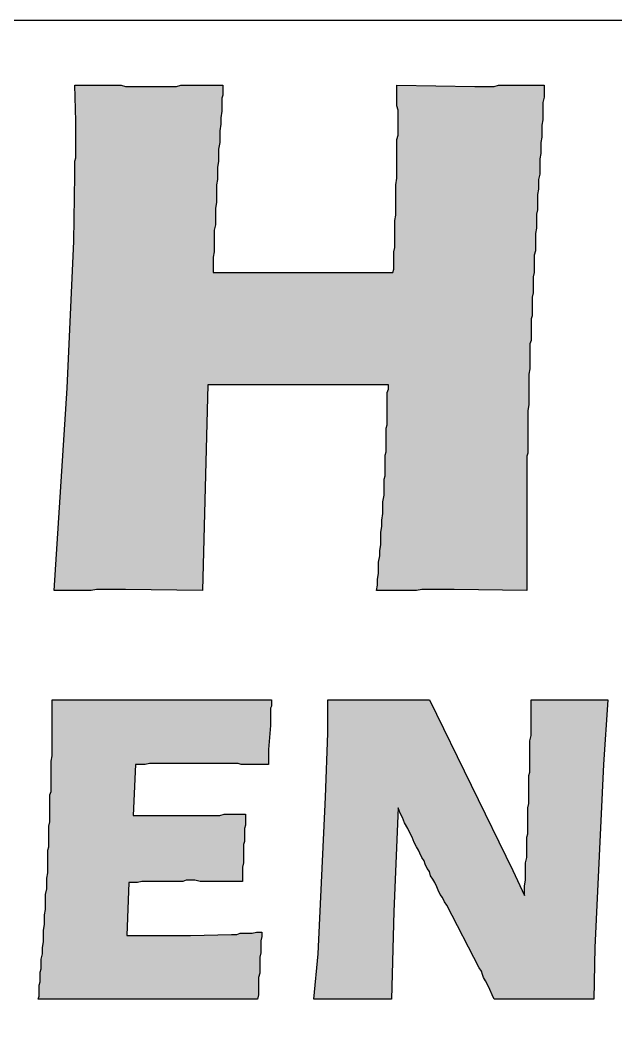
# Model space of a CAD drawing. Extents: x 0 to 1.88, y -0.88 to 0.
# Drawn here: x 0.354 to 0.6412, y -0.4836 to 0 of the extents above; entities that cross this region are included whole.
import ezdxf

# ---------------------------------------------------------------- set-up
doc = ezdxf.new("R2010")
doc.units = 0
doc.header["$LTSCALE"] = 10
doc.header["$MEASUREMENT"] = 0
doc.layers.add('BDR-18', color=1, linetype='Continuous')

msp = doc.modelspace()

# ---------------------------------------------------------------- hatches: boundary and pattern name
at = {"layer": 'BDR-18', "linetype": 'ByBlock'}
h = msp.add_hatch(color=256, dxfattribs=at)
h.dxf.hatch_style = 1
h.paths.add_polyline_path([(0.3705, -0.27475), (0.37676, -0.17732), (0.37988, -0.10646), (0.3804, -0.07467), (0.3804, -0.07311), (0.3804, -0.07155), (0.3804, -0.06998), (0.3804, -0.0679), (0.38092, -0.06634), (0.38092, -0.06477), (0.38092, -0.06321), (0.38092, -0.06165), (0.38092, -0.05956), (0.38092, -0.058), (0.38092, -0.05644), (0.38092, -0.05487), (0.38092, -0.05331), (0.38092, -0.05175), (0.38092, -0.05018), (0.38092, -0.04862), (0.3804, -0.03143), (0.38197, -0.03143), (0.38353, -0.03143), (0.38666, -0.03143), (0.38978, -0.03143), (0.39239, -0.03143), (0.39499, -0.03143), (0.3976, -0.03143), (0.4002, -0.03143), (0.40281, -0.03143), (0.40489, -0.03195), (0.40698, -0.03195), (0.40906, -0.03195), (0.41114, -0.03195), (0.41323, -0.03195), (0.41479, -0.03195), (0.41635, -0.03195), (0.41792, -0.03195), (0.42104, -0.03195), (0.42209, -0.03195), (0.42417, -0.03195), (0.42573, -0.03195), (0.4273, -0.03195), (0.42938, -0.03195), (0.43147, -0.03143), (0.43355, -0.03143), (0.43615, -0.03143), (0.43824, -0.03143), (0.44084, -0.03143), (0.44345, -0.03143), (0.44605, -0.03143), (0.44918, -0.03143), (0.45179, -0.03143), (0.45179, -0.03299), (0.45179, -0.03455), (0.45179, -0.03611), (0.45126, -0.03768), (0.45126, -0.03924), (0.45126, -0.0408), (0.45126, -0.04237), (0.45126, -0.04393), (0.45074, -0.04706), (0.45074, -0.05018), (0.45022, -0.05331), (0.45022, -0.05644), (0.45022, -0.05904), (0.4497, -0.06217), (0.4497, -0.06529), (0.4497, -0.0679), (0.44918, -0.07102), (0.44918, -0.07415), (0.44918, -0.07676), (0.44866, -0.07936), (0.44866, -0.08249), (0.44866, -0.08509), (0.44866, -0.0877), (0.44814, -0.09082), (0.44814, -0.09343), (0.44814, -0.09603), (0.44814, -0.09864), (0.44762, -0.10124), (0.44762, -0.10385), (0.44762, -0.10646), (0.44762, -0.10906), (0.44762, -0.11167), (0.4471, -0.11427), (0.4471, -0.11688), (0.4471, -0.11948), (0.4471, -0.12157), (0.53359, -0.12157), (0.53411, -0.12), (0.53411, -0.11792), (0.53411, -0.11583), (0.53411, -0.11375), (0.53411, -0.11167), (0.53463, -0.10958), (0.53463, -0.10698), (0.53463, -0.10437), (0.53463, -0.10229), (0.53463, -0.09968), (0.53463, -0.09656), (0.53515, -0.09395), (0.53515, -0.09135), (0.53515, -0.08822), (0.53515, -0.08509), (0.53515, -0.08353), (0.53515, -0.08249), (0.53515, -0.08092), (0.53515, -0.07936), (0.53567, -0.07623), (0.53567, -0.07363), (0.53567, -0.07102), (0.53567, -0.06842), (0.53567, -0.06581), (0.53567, -0.06321), (0.53567, -0.06112), (0.53567, -0.05904), (0.53567, -0.05748), (0.53619, -0.05539), (0.53619, -0.05383), (0.53619, -0.05227), (0.53619, -0.0507), (0.53619, -0.0481), (0.53619, -0.04706), (0.53619, -0.04549), (0.53619, -0.04341), (0.53567, -0.04132), (0.53567, -0.03924), (0.53567, -0.03716), (0.53567, -0.03403), (0.53567, -0.03143), (0.57319, -0.03195), (0.57527, -0.03195), (0.57632, -0.03195), (0.57788, -0.03195), (0.57892, -0.03195), (0.581, -0.03195), (0.58257, -0.03195), (0.58465, -0.03143), (0.58674, -0.03143), (0.58934, -0.03143), (0.59195, -0.03143), (0.59455, -0.03143), (0.59716, -0.03143), (0.59872, -0.03143), (0.60028, -0.03143), (0.60185, -0.03143), (0.60341, -0.03143), (0.60497, -0.03143), (0.60654, -0.03143), (0.60654, -0.03403), (0.60654, -0.03716), (0.60601, -0.03976), (0.60601, -0.04289), (0.60601, -0.04549), (0.60601, -0.0481), (0.60549, -0.0507), (0.60549, -0.05383), (0.60549, -0.05644), (0.60497, -0.05904), (0.60497, -0.06165), (0.60497, -0.06425), (0.60445, -0.06686), (0.60445, -0.06946), (0.60445, -0.07155), (0.60445, -0.07415), (0.60393, -0.07676), (0.60393, -0.07936), (0.60393, -0.08145), (0.60341, -0.08405), (0.60341, -0.08666), (0.60341, -0.08874), (0.60341, -0.09135), (0.60289, -0.09343), (0.60289, -0.09603), (0.60289, -0.09812), (0.60289, -0.1002), (0.60237, -0.10281), (0.60237, -0.10489), (0.60237, -0.10698), (0.60237, -0.10906), (0.60237, -0.11114), (0.60185, -0.11323), (0.60185, -0.11531), (0.60185, -0.1174), (0.60185, -0.11948), (0.60185, -0.12157), (0.60133, -0.12365), (0.60133, -0.12573), (0.60133, -0.12782), (0.60133, -0.12938), (0.60133, -0.13147), (0.6008, -0.13355), (0.6008, -0.13511), (0.6008, -0.1372), (0.6008, -0.13876), (0.6008, -0.14084), (0.6008, -0.14241), (0.60028, -0.14397), (0.60028, -0.14605), (0.60028, -0.14762), (0.60028, -0.14918), (0.60028, -0.15074), (0.60028, -0.15283), (0.60028, -0.15439), (0.59976, -0.15595), (0.59976, -0.15752), (0.59976, -0.15908), (0.59976, -0.16169), (0.59976, -0.16481), (0.59976, -0.16794), (0.59924, -0.17054), (0.59924, -0.17315), (0.59924, -0.17628), (0.59924, -0.17888), (0.59924, -0.18201), (0.59924, -0.18513), (0.59872, -0.18826), (0.59872, -0.19086), (0.59872, -0.19399), (0.59872, -0.19555), (0.59872, -0.19712), (0.59872, -0.19868), (0.59872, -0.20024), (0.59872, -0.20181), (0.59872, -0.20389), (0.59872, -0.20545), (0.59872, -0.20702), (0.59872, -0.20858), (0.5982, -0.21014), (0.5982, -0.21171), (0.5982, -0.21327), (0.5982, -0.21535), (0.5982, -0.21692), (0.5982, -0.21848), (0.5982, -0.22004), (0.5982, -0.22161), (0.5982, -0.22369), (0.5982, -0.22525), (0.5982, -0.22682), (0.5982, -0.2289), (0.5982, -0.23046), (0.5982, -0.23203), (0.5982, -0.23411), (0.5982, -0.23567), (0.5982, -0.23724), (0.5982, -0.23932), (0.5982, -0.24088), (0.5982, -0.24297), (0.5982, -0.24453), (0.5982, -0.24662), (0.5982, -0.24818), (0.5982, -0.25026), (0.5982, -0.25183), (0.5982, -0.25391), (0.5982, -0.25547), (0.5982, -0.25756), (0.5982, -0.25964), (0.5982, -0.26121), (0.5982, -0.26329), (0.5982, -0.26485), (0.5982, -0.26694), (0.5982, -0.26902), (0.5982, -0.27111), (0.5982, -0.27267), (0.5982, -0.27475), (0.56329, -0.27423), (0.56068, -0.27423), (0.55964, -0.27423), (0.55808, -0.27423), (0.55599, -0.27423), (0.55443, -0.27423), (0.55235, -0.27423), (0.54974, -0.27423), (0.54766, -0.27423), (0.54505, -0.27475), (0.54245, -0.27475), (0.53932, -0.27475), (0.53776, -0.27475), (0.53619, -0.27475), (0.53463, -0.27475), (0.53307, -0.27475), (0.53098, -0.27475), (0.52942, -0.27475), (0.52786, -0.27475), (0.52577, -0.27475), (0.5263, -0.27215), (0.5263, -0.26954), (0.52682, -0.26642), (0.52682, -0.26381), (0.52682, -0.26121), (0.52734, -0.25808), (0.52734, -0.25547), (0.52786, -0.25287), (0.52786, -0.24974), (0.52786, -0.24662), (0.52838, -0.24401), (0.52838, -0.24088), (0.5289, -0.23776), (0.5289, -0.23515), (0.5289, -0.23203), (0.52942, -0.2289), (0.52942, -0.22734), (0.52942, -0.22577), (0.52942, -0.22421), (0.52942, -0.22265), (0.52942, -0.22108), (0.52994, -0.21952), (0.52994, -0.21796), (0.52994, -0.2164), (0.52994, -0.21483), (0.52994, -0.21327), (0.52994, -0.21119), (0.52994, -0.20962), (0.53046, -0.20806), (0.53046, -0.2065), (0.53046, -0.20493), (0.53046, -0.20337), (0.53046, -0.20181), (0.53046, -0.19972), (0.53046, -0.19816), (0.53046, -0.1966), (0.53098, -0.19503), (0.53098, -0.19347), (0.53098, -0.19139), (0.53098, -0.18982), (0.53098, -0.18826), (0.53098, -0.18617), (0.53098, -0.18461), (0.53098, -0.18305), (0.53098, -0.18096), (0.53098, -0.1794), (0.53151, -0.17784), (0.53151, -0.17575), (0.44449, -0.17575), (0.44189, -0.27475), (0.40489, -0.27423), (0.40281, -0.27423), (0.40124, -0.27423), (0.4002, -0.27423), (0.39864, -0.27423), (0.39656, -0.27423), (0.39499, -0.27423), (0.39291, -0.27423), (0.39082, -0.27423), (0.38822, -0.27475), (0.38561, -0.27475), (0.38301, -0.27475), (0.3804, -0.27475), (0.37884, -0.27475), (0.37728, -0.27475), (0.37571, -0.27475), (0.37415, -0.27475), (0.37259, -0.27475)])
h = msp.add_hatch(color=256, dxfattribs=at)
h.dxf.hatch_style = 1
h.paths.add_polyline_path([(0.36269, -0.47171), (0.36321, -0.47014), (0.36321, -0.46858), (0.36321, -0.46702), (0.36321, -0.46493), (0.36373, -0.46337), (0.36373, -0.46181), (0.36373, -0.46024), (0.36373, -0.45868), (0.36425, -0.45712), (0.36425, -0.45555), (0.36425, -0.45243), (0.36477, -0.44982), (0.36477, -0.4467), (0.36529, -0.44409), (0.36529, -0.44097), (0.36529, -0.43836), (0.36581, -0.43575), (0.36581, -0.43315), (0.36581, -0.43107), (0.36633, -0.42846), (0.36633, -0.42585), (0.36633, -0.42377), (0.36633, -0.42117), (0.36686, -0.41856), (0.36686, -0.41596), (0.36686, -0.41335), (0.36738, -0.41074), (0.36738, -0.40762), (0.36738, -0.40449), (0.36738, -0.40293), (0.36738, -0.40137), (0.36738, -0.3998), (0.3679, -0.39824), (0.3679, -0.39668), (0.3679, -0.39511), (0.3679, -0.39355), (0.3679, -0.39147), (0.3679, -0.3899), (0.3679, -0.38834), (0.36842, -0.38626), (0.36842, -0.38469), (0.36842, -0.38261), (0.36842, -0.38105), (0.36842, -0.37896), (0.36842, -0.37688), (0.36842, -0.37531), (0.36842, -0.37323), (0.36894, -0.37167), (0.36894, -0.36958), (0.36894, -0.36802), (0.36894, -0.36646), (0.36894, -0.36489), (0.36894, -0.36333), (0.36894, -0.36125), (0.36894, -0.3602), (0.36894, -0.35708), (0.36946, -0.35447), (0.36946, -0.35187), (0.36946, -0.34926), (0.36946, -0.34666), (0.36946, -0.34457), (0.36946, -0.34301), (0.36946, -0.34092), (0.36946, -0.33936), (0.36946, -0.3378), (0.36946, -0.33676), (0.36946, -0.32738), (0.37259, -0.32738), (0.37519, -0.32738), (0.37832, -0.32738), (0.38145, -0.32738), (0.38301, -0.32738), (0.38457, -0.32738), (0.38613, -0.32738), (0.3877, -0.32738), (0.38926, -0.32738), (0.39082, -0.32738), (0.39239, -0.32738), (0.39395, -0.32738), (0.39603, -0.32738), (0.3976, -0.32738), (0.39916, -0.32738), (0.40124, -0.32738), (0.40281, -0.32738), (0.40489, -0.32738), (0.40646, -0.32738), (0.40854, -0.32738), (0.4101, -0.32738), (0.41219, -0.32738), (0.41375, -0.32738), (0.41583, -0.32738), (0.41792, -0.32738), (0.41948, -0.32738), (0.42157, -0.32738), (0.42365, -0.32738), (0.42521, -0.32738), (0.4273, -0.32738), (0.42886, -0.32738), (0.43094, -0.32738), (0.43251, -0.32738), (0.43407, -0.32738), (0.43615, -0.32738), (0.43772, -0.32738), (0.43928, -0.32738), (0.44137, -0.32738), (0.44293, -0.32738), (0.44449, -0.32738), (0.44605, -0.32738), (0.44762, -0.32738), (0.4497, -0.32738), (0.45126, -0.32738), (0.45283, -0.32738), (0.45439, -0.32738), (0.45595, -0.32738), (0.45752, -0.32738), (0.45908, -0.32738), (0.46064, -0.32738), (0.46377, -0.32738), (0.46638, -0.32738), (0.4695, -0.32738), (0.47263, -0.32738), (0.47523, -0.32738), (0.47523, -0.3305), (0.47471, -0.33155), (0.47471, -0.33363), (0.47471, -0.33467), (0.47471, -0.33624), (0.47471, -0.3378), (0.47471, -0.33988), (0.47367, -0.35135), (0.47367, -0.35343), (0.47367, -0.35499), (0.47367, -0.35708), (0.47367, -0.35864), (0.47159, -0.35864), (0.4695, -0.35864), (0.4669, -0.35864), (0.46481, -0.35864), (0.46273, -0.35864), (0.46064, -0.35864), (0.45908, -0.35812), (0.457, -0.35812), (0.45491, -0.35812), (0.45335, -0.35812), (0.45126, -0.35812), (0.4497, -0.35812), (0.44814, -0.35812), (0.44605, -0.35812), (0.44449, -0.35812), (0.44293, -0.35812), (0.44137, -0.35812), (0.4398, -0.35812), (0.43824, -0.35812), (0.43668, -0.35812), (0.43407, -0.35812), (0.43147, -0.35812), (0.42938, -0.35812), (0.42782, -0.35812), (0.42573, -0.35812), (0.42469, -0.35812), (0.42313, -0.35812), (0.42209, -0.35812), (0.42052, -0.35812), (0.41844, -0.35812), (0.41635, -0.35812), (0.41427, -0.35864), (0.41219, -0.35864), (0.40958, -0.35864), (0.40854, -0.38313), (0.41167, -0.38313), (0.41427, -0.38313), (0.41583, -0.38313), (0.4174, -0.38313), (0.41896, -0.38313), (0.42052, -0.38313), (0.42209, -0.38313), (0.42417, -0.38313), (0.42573, -0.38313), (0.4273, -0.38313), (0.42938, -0.38313), (0.43094, -0.38313), (0.43303, -0.38313), (0.43459, -0.38313), (0.43615, -0.38313), (0.43824, -0.38313), (0.4398, -0.38313), (0.44084, -0.38313), (0.44241, -0.38313), (0.44449, -0.38313), (0.44605, -0.38313), (0.44814, -0.38313), (0.45022, -0.38313), (0.45231, -0.38261), (0.45491, -0.38261), (0.45752, -0.38261), (0.46012, -0.38261), (0.46273, -0.38261), (0.46273, -0.38417), (0.46273, -0.38626), (0.46273, -0.38782), (0.46221, -0.38938), (0.46221, -0.39147), (0.46221, -0.39355), (0.46221, -0.39563), (0.46169, -0.3972), (0.46169, -0.39928), (0.46169, -0.40137), (0.46169, -0.40345), (0.46169, -0.40606), (0.46116, -0.40814), (0.46116, -0.41022), (0.46116, -0.41231), (0.46116, -0.41491), (0.45908, -0.41491), (0.457, -0.41491), (0.45543, -0.41491), (0.45335, -0.41491), (0.45179, -0.41491), (0.4497, -0.41491), (0.44814, -0.41491), (0.44658, -0.41491), (0.44501, -0.41491), (0.44345, -0.41491), (0.44084, -0.41491), (0.43824, -0.41439), (0.43563, -0.41439), (0.43407, -0.41439), (0.43251, -0.41491), (0.43094, -0.41491), (0.42938, -0.41491), (0.4273, -0.41491), (0.42573, -0.41491), (0.42365, -0.41491), (0.42209, -0.41491), (0.42, -0.41491), (0.41844, -0.41491), (0.41635, -0.41491), (0.41479, -0.41491), (0.41271, -0.41491), (0.41062, -0.41543), (0.40854, -0.41543), (0.40646, -0.41543), (0.40541, -0.44097), (0.41635, -0.44097), (0.41792, -0.44097), (0.41948, -0.44097), (0.42157, -0.44097), (0.42365, -0.44097), (0.42625, -0.44097), (0.42782, -0.44097), (0.42938, -0.44097), (0.43094, -0.44097), (0.43251, -0.44097), (0.43459, -0.44097), (0.43615, -0.44097), (0.45595, -0.44044), (0.457, -0.44044), (0.45856, -0.44044), (0.46012, -0.43992), (0.46169, -0.43992), (0.46377, -0.43992), (0.46585, -0.43992), (0.46794, -0.4394), (0.47054, -0.4394), (0.47054, -0.44149), (0.47002, -0.44357), (0.47002, -0.44513), (0.47002, -0.44722), (0.47002, -0.4493), (0.4695, -0.45139), (0.4695, -0.45347), (0.4695, -0.45555), (0.4695, -0.45764), (0.4695, -0.4592), (0.46898, -0.46129), (0.46898, -0.46337), (0.46898, -0.46545), (0.46898, -0.46754), (0.46898, -0.46962), (0.46846, -0.47171), (0.46585, -0.47171), (0.46273, -0.47171), (0.4596, -0.47171), (0.457, -0.47171), (0.45387, -0.47171), (0.45074, -0.47171), (0.44918, -0.47171), (0.44762, -0.47171), (0.44605, -0.47171), (0.44449, -0.47171), (0.44293, -0.47171), (0.44137, -0.47171), (0.4398, -0.47171), (0.43824, -0.47171), (0.43615, -0.47171), (0.43459, -0.47171), (0.43303, -0.47171), (0.43147, -0.47171), (0.4299, -0.47171), (0.42834, -0.47171), (0.42625, -0.47171), (0.42469, -0.47171), (0.42313, -0.47171), (0.42157, -0.47171), (0.41948, -0.47171), (0.41792, -0.47171), (0.37623, -0.47171)])
h = msp.add_hatch(color=256, dxfattribs=at)
h.dxf.hatch_style = 1
h.paths.add_polyline_path([(0.49555, -0.47171), (0.49764, -0.44982), (0.50128, -0.37427), (0.50233, -0.34353), (0.50233, -0.32738), (0.50441, -0.32738), (0.50597, -0.32738), (0.50754, -0.32738), (0.50962, -0.32738), (0.51118, -0.32738), (0.51275, -0.32738), (0.51483, -0.32738), (0.5164, -0.32738), (0.51796, -0.32738), (0.51952, -0.32738), (0.52108, -0.32738), (0.52265, -0.32738), (0.52525, -0.32738), (0.52838, -0.32738), (0.53046, -0.32738), (0.53307, -0.32738), (0.53515, -0.32738), (0.53828, -0.32738), (0.53932, -0.32738), (0.54088, -0.32738), (0.54245, -0.32738), (0.54401, -0.32738), (0.54557, -0.32738), (0.54766, -0.32738), (0.54922, -0.32738), (0.55131, -0.32738), (0.59143, -0.4097), (0.59716, -0.42169), (0.59716, -0.41908), (0.59716, -0.417), (0.59768, -0.41439), (0.59768, -0.41179), (0.59768, -0.40918), (0.59768, -0.40606), (0.5982, -0.40345), (0.5982, -0.40189), (0.5982, -0.40032), (0.5982, -0.39876), (0.5982, -0.3972), (0.5982, -0.39511), (0.5982, -0.39355), (0.59872, -0.39199), (0.59872, -0.39042), (0.59872, -0.38834), (0.59872, -0.38678), (0.59872, -0.38521), (0.59872, -0.38313), (0.59872, -0.38157), (0.59872, -0.37948), (0.59924, -0.3774), (0.59924, -0.37583), (0.59924, -0.37375), (0.59924, -0.37167), (0.59924, -0.36958), (0.59924, -0.3675), (0.59924, -0.36593), (0.59924, -0.36385), (0.59976, -0.36229), (0.59976, -0.3602), (0.59976, -0.35864), (0.59976, -0.35656), (0.59976, -0.35499), (0.59976, -0.35343), (0.59976, -0.35187), (0.59976, -0.3503), (0.59976, -0.34874), (0.59976, -0.34718), (0.60028, -0.34457), (0.60028, -0.34197), (0.60028, -0.33936), (0.60028, -0.33676), (0.60028, -0.33467), (0.60028, -0.33259), (0.60028, -0.3305), (0.60028, -0.32894), (0.60028, -0.32738), (0.60341, -0.32738), (0.60601, -0.32738), (0.60862, -0.32738), (0.6107, -0.32738), (0.61331, -0.32738), (0.61539, -0.32738), (0.61696, -0.32738), (0.61904, -0.32738), (0.62008, -0.32738), (0.62112, -0.32738), (0.62321, -0.32738), (0.62529, -0.32738), (0.6279, -0.32738), (0.62894, -0.32738), (0.6305, -0.32738), (0.63207, -0.32738), (0.63363, -0.32738), (0.63571, -0.32738), (0.63728, -0.32738), (0.63519, -0.35864), (0.63102, -0.4467), (0.6305, -0.47171), (0.62738, -0.47171), (0.62425, -0.47171), (0.62165, -0.47171), (0.61852, -0.47171), (0.61591, -0.47171), (0.61279, -0.47171), (0.61018, -0.47171), (0.60758, -0.47171), (0.60497, -0.47171), (0.60237, -0.47171), (0.59976, -0.47171), (0.5982, -0.47171), (0.59664, -0.47171), (0.59507, -0.47171), (0.59351, -0.47171), (0.59195, -0.47171), (0.59038, -0.47171), (0.5883, -0.47171), (0.58674, -0.47171), (0.58465, -0.47171), (0.58257, -0.47171), (0.58153, -0.46962), (0.58048, -0.46702), (0.57944, -0.46493), (0.5784, -0.46285), (0.57736, -0.46129), (0.57684, -0.45972), (0.57632, -0.45816), (0.57527, -0.4566), (0.55964, -0.42638), (0.5586, -0.42481), (0.55756, -0.42273), (0.55652, -0.42117), (0.55547, -0.41908), (0.55495, -0.41752), (0.55391, -0.41543), (0.55287, -0.41387), (0.55183, -0.41231), (0.55131, -0.41022), (0.55026, -0.40866), (0.54922, -0.40658), (0.5487, -0.40501), (0.54766, -0.40345), (0.54662, -0.40137), (0.54609, -0.3998), (0.54505, -0.39824), (0.54401, -0.39616), (0.54297, -0.39355), (0.54193, -0.39147), (0.54088, -0.38938), (0.53932, -0.38678), (0.53828, -0.38417), (0.53724, -0.38209), (0.53619, -0.37948), (0.53411, -0.4295), (0.53307, -0.47171), (0.53046, -0.47171), (0.52786, -0.47171), (0.52525, -0.47171), (0.52265, -0.47171), (0.52056, -0.47171), (0.51848, -0.47171), (0.51692, -0.47171), (0.51535, -0.47171), (0.51379, -0.47171), (0.51223, -0.47171), (0.51014, -0.47171), (0.50754, -0.47171), (0.50545, -0.47171), (0.50389, -0.47171), (0.50233, -0.47171), (0.50076, -0.47171), (0.4992, -0.47171), (0.49764, -0.47171)])

# ---------------------------------------------------------------- linework, layer by layer
for points in [[(0.3705, -0.27475), (0.37676, -0.17732), (0.37988, -0.10646), (0.3804, -0.07467), (0.3804, -0.07311), (0.3804, -0.07155), (0.3804, -0.06998), (0.3804, -0.0679), (0.38092, -0.06634), (0.38092, -0.06477), (0.38092, -0.06321), (0.38092, -0.06165), (0.38092, -0.05956), (0.38092, -0.058), (0.38092, -0.05644), (0.38092, -0.05487), (0.38092, -0.05331), (0.38092, -0.05175), (0.38092, -0.05018), (0.38092, -0.04862), (0.3804, -0.03143), (0.38197, -0.03143), (0.38353, -0.03143), (0.38666, -0.03143), (0.38978, -0.03143), (0.39239, -0.03143), (0.39499, -0.03143), (0.3976, -0.03143), (0.4002, -0.03143), (0.40281, -0.03143), (0.40489, -0.03195), (0.40698, -0.03195), (0.40906, -0.03195), (0.41114, -0.03195), (0.41323, -0.03195), (0.41479, -0.03195), (0.41635, -0.03195), (0.41792, -0.03195), (0.42104, -0.03195), (0.42209, -0.03195), (0.42417, -0.03195), (0.42573, -0.03195), (0.4273, -0.03195), (0.42938, -0.03195), (0.43147, -0.03143), (0.43355, -0.03143), (0.43615, -0.03143), (0.43824, -0.03143), (0.44084, -0.03143), (0.44345, -0.03143), (0.44605, -0.03143), (0.44918, -0.03143), (0.45179, -0.03143), (0.45179, -0.03299), (0.45179, -0.03455), (0.45179, -0.03611), (0.45126, -0.03768), (0.45126, -0.03924), (0.45126, -0.0408), (0.45126, -0.04237), (0.45126, -0.04393), (0.45074, -0.04706), (0.45074, -0.05018), (0.45022, -0.05331), (0.45022, -0.05644), (0.45022, -0.05904), (0.4497, -0.06217), (0.4497, -0.06529), (0.4497, -0.0679), (0.44918, -0.07102), (0.44918, -0.07415), (0.44918, -0.07676), (0.44866, -0.07936), (0.44866, -0.08249), (0.44866, -0.08509), (0.44866, -0.0877), (0.44814, -0.09082), (0.44814, -0.09343), (0.44814, -0.09603), (0.44814, -0.09864), (0.44762, -0.10124), (0.44762, -0.10385), (0.44762, -0.10646), (0.44762, -0.10906), (0.44762, -0.11167), (0.4471, -0.11427), (0.4471, -0.11688), (0.4471, -0.11948), (0.4471, -0.12157), (0.53359, -0.12157), (0.53411, -0.12), (0.53411, -0.11792), (0.53411, -0.11583), (0.53411, -0.11375), (0.53411, -0.11167), (0.53463, -0.10958), (0.53463, -0.10698), (0.53463, -0.10437), (0.53463, -0.10229), (0.53463, -0.09968), (0.53463, -0.09656), (0.53515, -0.09395), (0.53515, -0.09135), (0.53515, -0.08822), (0.53515, -0.08509), (0.53515, -0.08353), (0.53515, -0.08249), (0.53515, -0.08092), (0.53515, -0.07936), (0.53567, -0.07623), (0.53567, -0.07363), (0.53567, -0.07102), (0.53567, -0.06842), (0.53567, -0.06581), (0.53567, -0.06321), (0.53567, -0.06112), (0.53567, -0.05904), (0.53567, -0.05748), (0.53619, -0.05539), (0.53619, -0.05383), (0.53619, -0.05227), (0.53619, -0.0507), (0.53619, -0.0481), (0.53619, -0.04706), (0.53619, -0.04549), (0.53619, -0.04341), (0.53567, -0.04132), (0.53567, -0.03924), (0.53567, -0.03716), (0.53567, -0.03403), (0.53567, -0.03143), (0.57319, -0.03195), (0.57527, -0.03195), (0.57632, -0.03195), (0.57788, -0.03195), (0.57892, -0.03195), (0.581, -0.03195), (0.58257, -0.03195), (0.58465, -0.03143), (0.58674, -0.03143), (0.58934, -0.03143), (0.59195, -0.03143), (0.59455, -0.03143), (0.59716, -0.03143), (0.59872, -0.03143), (0.60028, -0.03143), (0.60185, -0.03143), (0.60341, -0.03143), (0.60497, -0.03143), (0.60654, -0.03143), (0.60654, -0.03403), (0.60654, -0.03716), (0.60601, -0.03976), (0.60601, -0.04289), (0.60601, -0.04549), (0.60601, -0.0481), (0.60549, -0.0507), (0.60549, -0.05383), (0.60549, -0.05644), (0.60497, -0.05904), (0.60497, -0.06165), (0.60497, -0.06425), (0.60445, -0.06686), (0.60445, -0.06946), (0.60445, -0.07155), (0.60445, -0.07415), (0.60393, -0.07676), (0.60393, -0.07936), (0.60393, -0.08145), (0.60341, -0.08405), (0.60341, -0.08666), (0.60341, -0.08874), (0.60341, -0.09135), (0.60289, -0.09343), (0.60289, -0.09603), (0.60289, -0.09812), (0.60289, -0.1002), (0.60237, -0.10281), (0.60237, -0.10489), (0.60237, -0.10698), (0.60237, -0.10906), (0.60237, -0.11114), (0.60185, -0.11323), (0.60185, -0.11531), (0.60185, -0.1174), (0.60185, -0.11948), (0.60185, -0.12157), (0.60133, -0.12365), (0.60133, -0.12573), (0.60133, -0.12782), (0.60133, -0.12938), (0.60133, -0.13147), (0.6008, -0.13355), (0.6008, -0.13511), (0.6008, -0.1372), (0.6008, -0.13876), (0.6008, -0.14084), (0.6008, -0.14241), (0.60028, -0.14397), (0.60028, -0.14605), (0.60028, -0.14762), (0.60028, -0.14918), (0.60028, -0.15074), (0.60028, -0.15283), (0.60028, -0.15439), (0.59976, -0.15595), (0.59976, -0.15752), (0.59976, -0.15908), (0.59976, -0.16169), (0.59976, -0.16481), (0.59976, -0.16794), (0.59924, -0.17054), (0.59924, -0.17315), (0.59924, -0.17628), (0.59924, -0.17888), (0.59924, -0.18201), (0.59924, -0.18513), (0.59872, -0.18826), (0.59872, -0.19086), (0.59872, -0.19399), (0.59872, -0.19555), (0.59872, -0.19712), (0.59872, -0.19868), (0.59872, -0.20024), (0.59872, -0.20181), (0.59872, -0.20389), (0.59872, -0.20545), (0.59872, -0.20702), (0.59872, -0.20858), (0.5982, -0.21014), (0.5982, -0.21171), (0.5982, -0.21327), (0.5982, -0.21535), (0.5982, -0.21692), (0.5982, -0.21848), (0.5982, -0.22004), (0.5982, -0.22161), (0.5982, -0.22369), (0.5982, -0.22525), (0.5982, -0.22682), (0.5982, -0.2289), (0.5982, -0.23046), (0.5982, -0.23203), (0.5982, -0.23411), (0.5982, -0.23567), (0.5982, -0.23724), (0.5982, -0.23932), (0.5982, -0.24088), (0.5982, -0.24297), (0.5982, -0.24453), (0.5982, -0.24662), (0.5982, -0.24818), (0.5982, -0.25026), (0.5982, -0.25183), (0.5982, -0.25391), (0.5982, -0.25547), (0.5982, -0.25756), (0.5982, -0.25964), (0.5982, -0.26121), (0.5982, -0.26329), (0.5982, -0.26485), (0.5982, -0.26694), (0.5982, -0.26902), (0.5982, -0.27111), (0.5982, -0.27267), (0.5982, -0.27475), (0.56329, -0.27423), (0.56068, -0.27423), (0.55964, -0.27423), (0.55808, -0.27423), (0.55599, -0.27423), (0.55443, -0.27423), (0.55235, -0.27423), (0.54974, -0.27423), (0.54766, -0.27423), (0.54505, -0.27475), (0.54245, -0.27475), (0.53932, -0.27475), (0.53776, -0.27475), (0.53619, -0.27475), (0.53463, -0.27475), (0.53307, -0.27475), (0.53098, -0.27475), (0.52942, -0.27475), (0.52786, -0.27475), (0.52577, -0.27475), (0.5263, -0.27215), (0.5263, -0.26954), (0.52682, -0.26642), (0.52682, -0.26381), (0.52682, -0.26121), (0.52734, -0.25808), (0.52734, -0.25547), (0.52786, -0.25287), (0.52786, -0.24974), (0.52786, -0.24662), (0.52838, -0.24401), (0.52838, -0.24088), (0.5289, -0.23776), (0.5289, -0.23515), (0.5289, -0.23203), (0.52942, -0.2289), (0.52942, -0.22734), (0.52942, -0.22577), (0.52942, -0.22421), (0.52942, -0.22265), (0.52942, -0.22108), (0.52994, -0.21952), (0.52994, -0.21796), (0.52994, -0.2164), (0.52994, -0.21483), (0.52994, -0.21327), (0.52994, -0.21119), (0.52994, -0.20962), (0.53046, -0.20806), (0.53046, -0.2065), (0.53046, -0.20493), (0.53046, -0.20337), (0.53046, -0.20181), (0.53046, -0.19972), (0.53046, -0.19816), (0.53046, -0.1966), (0.53098, -0.19503), (0.53098, -0.19347), (0.53098, -0.19139), (0.53098, -0.18982), (0.53098, -0.18826), (0.53098, -0.18617), (0.53098, -0.18461), (0.53098, -0.18305), (0.53098, -0.18096), (0.53098, -0.1794), (0.53151, -0.17784), (0.53151, -0.17575), (0.44449, -0.17575), (0.44189, -0.27475), (0.40489, -0.27423), (0.40281, -0.27423), (0.40124, -0.27423), (0.4002, -0.27423), (0.39864, -0.27423), (0.39656, -0.27423), (0.39499, -0.27423), (0.39291, -0.27423), (0.39082, -0.27423), (0.38822, -0.27475), (0.38561, -0.27475), (0.38301, -0.27475), (0.3804, -0.27475), (0.37884, -0.27475), (0.37728, -0.27475), (0.37571, -0.27475), (0.37415, -0.27475), (0.37259, -0.27475)], [(0.36269, -0.47171), (0.36321, -0.47014), (0.36321, -0.46858), (0.36321, -0.46702), (0.36321, -0.46493), (0.36373, -0.46337), (0.36373, -0.46181), (0.36373, -0.46024), (0.36373, -0.45868), (0.36425, -0.45712), (0.36425, -0.45555), (0.36425, -0.45243), (0.36477, -0.44982), (0.36477, -0.4467), (0.36529, -0.44409), (0.36529, -0.44097), (0.36529, -0.43836), (0.36581, -0.43575), (0.36581, -0.43315), (0.36581, -0.43107), (0.36633, -0.42846), (0.36633, -0.42585), (0.36633, -0.42377), (0.36633, -0.42117), (0.36686, -0.41856), (0.36686, -0.41596), (0.36686, -0.41335), (0.36738, -0.41074), (0.36738, -0.40762), (0.36738, -0.40449), (0.36738, -0.40293), (0.36738, -0.40137), (0.36738, -0.3998), (0.3679, -0.39824), (0.3679, -0.39668), (0.3679, -0.39511), (0.3679, -0.39355), (0.3679, -0.39147), (0.3679, -0.3899), (0.3679, -0.38834), (0.36842, -0.38626), (0.36842, -0.38469), (0.36842, -0.38261), (0.36842, -0.38105), (0.36842, -0.37896), (0.36842, -0.37688), (0.36842, -0.37531), (0.36842, -0.37323), (0.36894, -0.37167), (0.36894, -0.36958), (0.36894, -0.36802), (0.36894, -0.36646), (0.36894, -0.36489), (0.36894, -0.36333), (0.36894, -0.36125), (0.36894, -0.3602), (0.36894, -0.35708), (0.36946, -0.35447), (0.36946, -0.35187), (0.36946, -0.34926), (0.36946, -0.34666), (0.36946, -0.34457), (0.36946, -0.34301), (0.36946, -0.34092), (0.36946, -0.33936), (0.36946, -0.3378), (0.36946, -0.33676), (0.36946, -0.32738), (0.37259, -0.32738), (0.37519, -0.32738), (0.37832, -0.32738), (0.38145, -0.32738), (0.38301, -0.32738), (0.38457, -0.32738), (0.38613, -0.32738), (0.3877, -0.32738), (0.38926, -0.32738), (0.39082, -0.32738), (0.39239, -0.32738), (0.39395, -0.32738), (0.39603, -0.32738), (0.3976, -0.32738), (0.39916, -0.32738), (0.40124, -0.32738), (0.40281, -0.32738), (0.40489, -0.32738), (0.40646, -0.32738), (0.40854, -0.32738), (0.4101, -0.32738), (0.41219, -0.32738), (0.41375, -0.32738), (0.41583, -0.32738), (0.41792, -0.32738), (0.41948, -0.32738), (0.42157, -0.32738), (0.42365, -0.32738), (0.42521, -0.32738), (0.4273, -0.32738), (0.42886, -0.32738), (0.43094, -0.32738), (0.43251, -0.32738), (0.43407, -0.32738), (0.43615, -0.32738), (0.43772, -0.32738), (0.43928, -0.32738), (0.44137, -0.32738), (0.44293, -0.32738), (0.44449, -0.32738), (0.44605, -0.32738), (0.44762, -0.32738), (0.4497, -0.32738), (0.45126, -0.32738), (0.45283, -0.32738), (0.45439, -0.32738), (0.45595, -0.32738), (0.45752, -0.32738), (0.45908, -0.32738), (0.46064, -0.32738), (0.46377, -0.32738), (0.46638, -0.32738), (0.4695, -0.32738), (0.47263, -0.32738), (0.47523, -0.32738), (0.47523, -0.3305), (0.47471, -0.33155), (0.47471, -0.33363), (0.47471, -0.33467), (0.47471, -0.33624), (0.47471, -0.3378), (0.47471, -0.33988), (0.47367, -0.35135), (0.47367, -0.35343), (0.47367, -0.35499), (0.47367, -0.35708), (0.47367, -0.35864), (0.47159, -0.35864), (0.4695, -0.35864), (0.4669, -0.35864), (0.46481, -0.35864), (0.46273, -0.35864), (0.46064, -0.35864), (0.45908, -0.35812), (0.457, -0.35812), (0.45491, -0.35812), (0.45335, -0.35812), (0.45126, -0.35812), (0.4497, -0.35812), (0.44814, -0.35812), (0.44605, -0.35812), (0.44449, -0.35812), (0.44293, -0.35812), (0.44137, -0.35812), (0.4398, -0.35812), (0.43824, -0.35812), (0.43668, -0.35812), (0.43407, -0.35812), (0.43147, -0.35812), (0.42938, -0.35812), (0.42782, -0.35812), (0.42573, -0.35812), (0.42469, -0.35812), (0.42313, -0.35812), (0.42209, -0.35812), (0.42052, -0.35812), (0.41844, -0.35812), (0.41635, -0.35812), (0.41427, -0.35864), (0.41219, -0.35864), (0.40958, -0.35864), (0.40854, -0.38313), (0.41167, -0.38313), (0.41427, -0.38313), (0.41583, -0.38313), (0.4174, -0.38313), (0.41896, -0.38313), (0.42052, -0.38313), (0.42209, -0.38313), (0.42417, -0.38313), (0.42573, -0.38313), (0.4273, -0.38313), (0.42938, -0.38313), (0.43094, -0.38313), (0.43303, -0.38313), (0.43459, -0.38313), (0.43615, -0.38313), (0.43824, -0.38313), (0.4398, -0.38313), (0.44084, -0.38313), (0.44241, -0.38313), (0.44449, -0.38313), (0.44605, -0.38313), (0.44814, -0.38313), (0.45022, -0.38313), (0.45231, -0.38261), (0.45491, -0.38261), (0.45752, -0.38261), (0.46012, -0.38261), (0.46273, -0.38261), (0.46273, -0.38417), (0.46273, -0.38626), (0.46273, -0.38782), (0.46221, -0.38938), (0.46221, -0.39147), (0.46221, -0.39355), (0.46221, -0.39563), (0.46169, -0.3972), (0.46169, -0.39928), (0.46169, -0.40137), (0.46169, -0.40345), (0.46169, -0.40606), (0.46116, -0.40814), (0.46116, -0.41022), (0.46116, -0.41231), (0.46116, -0.41491), (0.45908, -0.41491), (0.457, -0.41491), (0.45543, -0.41491), (0.45335, -0.41491), (0.45179, -0.41491), (0.4497, -0.41491), (0.44814, -0.41491), (0.44658, -0.41491), (0.44501, -0.41491), (0.44345, -0.41491), (0.44084, -0.41491), (0.43824, -0.41439), (0.43563, -0.41439), (0.43407, -0.41439), (0.43251, -0.41491), (0.43094, -0.41491), (0.42938, -0.41491), (0.4273, -0.41491), (0.42573, -0.41491), (0.42365, -0.41491), (0.42209, -0.41491), (0.42, -0.41491), (0.41844, -0.41491), (0.41635, -0.41491), (0.41479, -0.41491), (0.41271, -0.41491), (0.41062, -0.41543), (0.40854, -0.41543), (0.40646, -0.41543), (0.40541, -0.44097), (0.41635, -0.44097), (0.41792, -0.44097), (0.41948, -0.44097), (0.42157, -0.44097), (0.42365, -0.44097), (0.42625, -0.44097), (0.42782, -0.44097), (0.42938, -0.44097), (0.43094, -0.44097), (0.43251, -0.44097), (0.43459, -0.44097), (0.43615, -0.44097), (0.45595, -0.44044), (0.457, -0.44044), (0.45856, -0.44044), (0.46012, -0.43992), (0.46169, -0.43992), (0.46377, -0.43992), (0.46585, -0.43992), (0.46794, -0.4394), (0.47054, -0.4394), (0.47054, -0.44149), (0.47002, -0.44357), (0.47002, -0.44513), (0.47002, -0.44722), (0.47002, -0.4493), (0.4695, -0.45139), (0.4695, -0.45347), (0.4695, -0.45555), (0.4695, -0.45764), (0.4695, -0.4592), (0.46898, -0.46129), (0.46898, -0.46337), (0.46898, -0.46545), (0.46898, -0.46754), (0.46898, -0.46962), (0.46846, -0.47171), (0.46585, -0.47171), (0.46273, -0.47171), (0.4596, -0.47171), (0.457, -0.47171), (0.45387, -0.47171), (0.45074, -0.47171), (0.44918, -0.47171), (0.44762, -0.47171), (0.44605, -0.47171), (0.44449, -0.47171), (0.44293, -0.47171), (0.44137, -0.47171), (0.4398, -0.47171), (0.43824, -0.47171), (0.43615, -0.47171), (0.43459, -0.47171), (0.43303, -0.47171), (0.43147, -0.47171), (0.4299, -0.47171), (0.42834, -0.47171), (0.42625, -0.47171), (0.42469, -0.47171), (0.42313, -0.47171), (0.42157, -0.47171), (0.41948, -0.47171), (0.41792, -0.47171), (0.37623, -0.47171)], [(0.49555, -0.47171), (0.49764, -0.44982), (0.50128, -0.37427), (0.50233, -0.34353), (0.50233, -0.32738), (0.50441, -0.32738), (0.50597, -0.32738), (0.50754, -0.32738), (0.50962, -0.32738), (0.51118, -0.32738), (0.51275, -0.32738), (0.51483, -0.32738), (0.5164, -0.32738), (0.51796, -0.32738), (0.51952, -0.32738), (0.52108, -0.32738), (0.52265, -0.32738), (0.52525, -0.32738), (0.52838, -0.32738), (0.53046, -0.32738), (0.53307, -0.32738), (0.53515, -0.32738), (0.53828, -0.32738), (0.53932, -0.32738), (0.54088, -0.32738), (0.54245, -0.32738), (0.54401, -0.32738), (0.54557, -0.32738), (0.54766, -0.32738), (0.54922, -0.32738), (0.55131, -0.32738), (0.59143, -0.4097), (0.59716, -0.42169), (0.59716, -0.41908), (0.59716, -0.417), (0.59768, -0.41439), (0.59768, -0.41179), (0.59768, -0.40918), (0.59768, -0.40606), (0.5982, -0.40345), (0.5982, -0.40189), (0.5982, -0.40032), (0.5982, -0.39876), (0.5982, -0.3972), (0.5982, -0.39511), (0.5982, -0.39355), (0.59872, -0.39199), (0.59872, -0.39042), (0.59872, -0.38834), (0.59872, -0.38678), (0.59872, -0.38521), (0.59872, -0.38313), (0.59872, -0.38157), (0.59872, -0.37948), (0.59924, -0.3774), (0.59924, -0.37583), (0.59924, -0.37375), (0.59924, -0.37167), (0.59924, -0.36958), (0.59924, -0.3675), (0.59924, -0.36593), (0.59924, -0.36385), (0.59976, -0.36229), (0.59976, -0.3602), (0.59976, -0.35864), (0.59976, -0.35656), (0.59976, -0.35499), (0.59976, -0.35343), (0.59976, -0.35187), (0.59976, -0.3503), (0.59976, -0.34874), (0.59976, -0.34718), (0.60028, -0.34457), (0.60028, -0.34197), (0.60028, -0.33936), (0.60028, -0.33676), (0.60028, -0.33467), (0.60028, -0.33259), (0.60028, -0.3305), (0.60028, -0.32894), (0.60028, -0.32738), (0.60341, -0.32738), (0.60601, -0.32738), (0.60862, -0.32738), (0.6107, -0.32738), (0.61331, -0.32738), (0.61539, -0.32738), (0.61696, -0.32738), (0.61904, -0.32738), (0.62008, -0.32738), (0.62112, -0.32738), (0.62321, -0.32738), (0.62529, -0.32738), (0.6279, -0.32738), (0.62894, -0.32738), (0.6305, -0.32738), (0.63207, -0.32738), (0.63363, -0.32738), (0.63571, -0.32738), (0.63728, -0.32738), (0.63519, -0.35864), (0.63102, -0.4467), (0.6305, -0.47171), (0.62738, -0.47171), (0.62425, -0.47171), (0.62165, -0.47171), (0.61852, -0.47171), (0.61591, -0.47171), (0.61279, -0.47171), (0.61018, -0.47171), (0.60758, -0.47171), (0.60497, -0.47171), (0.60237, -0.47171), (0.59976, -0.47171), (0.5982, -0.47171), (0.59664, -0.47171), (0.59507, -0.47171), (0.59351, -0.47171), (0.59195, -0.47171), (0.59038, -0.47171), (0.5883, -0.47171), (0.58674, -0.47171), (0.58465, -0.47171), (0.58257, -0.47171), (0.58153, -0.46962), (0.58048, -0.46702), (0.57944, -0.46493), (0.5784, -0.46285), (0.57736, -0.46129), (0.57684, -0.45972), (0.57632, -0.45816), (0.57527, -0.4566), (0.55964, -0.42638), (0.5586, -0.42481), (0.55756, -0.42273), (0.55652, -0.42117), (0.55547, -0.41908), (0.55495, -0.41752), (0.55391, -0.41543), (0.55287, -0.41387), (0.55183, -0.41231), (0.55131, -0.41022), (0.55026, -0.40866), (0.54922, -0.40658), (0.5487, -0.40501), (0.54766, -0.40345), (0.54662, -0.40137), (0.54609, -0.3998), (0.54505, -0.39824), (0.54401, -0.39616), (0.54297, -0.39355), (0.54193, -0.39147), (0.54088, -0.38938), (0.53932, -0.38678), (0.53828, -0.38417), (0.53724, -0.38209), (0.53619, -0.37948), (0.53411, -0.4295), (0.53307, -0.47171), (0.53046, -0.47171), (0.52786, -0.47171), (0.52525, -0.47171), (0.52265, -0.47171), (0.52056, -0.47171), (0.51848, -0.47171), (0.51692, -0.47171), (0.51535, -0.47171), (0.51379, -0.47171), (0.51223, -0.47171), (0.51014, -0.47171), (0.50754, -0.47171), (0.50545, -0.47171), (0.50389, -0.47171), (0.50233, -0.47171), (0.50076, -0.47171), (0.4992, -0.47171), (0.49764, -0.47171)]]:
    msp.add_lwpolyline(points, close=True, dxfattribs=at)
at = {"layer": 'Defpoints'}
msp.add_lwpolyline([(0, -0.875), (0, 0), (1.875, 0), (1.875, -0.875)], close=True, dxfattribs=at)

doc.saveas('drawing.dxf')
